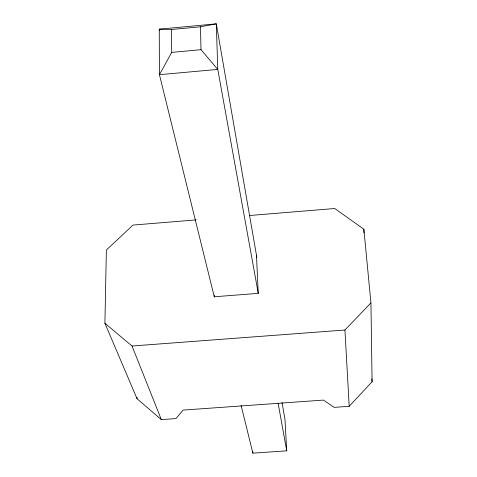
<?xml version="1.0" encoding="UTF-8"?>
<svg xmlns="http://www.w3.org/2000/svg" width="477" height="477" viewBox="0 0 477 477"><rect width="100%" height="100%" fill="white"/><g stroke="black" fill="none" stroke-linecap="round" stroke-linejoin="round"><path stroke-width="0.72" d="M249.471 215.515L334.765 208.515L363.862 229.216L370.933 302.895L372.09 381.767L349.194 406.303L334.216 407.364L323.442 400.09L183.079 410.095L176.013 418.567L161.327 419.611L137.036 398.718L137.048 397.24M137.036 398.718L104.91 323.269L106.371 250.02L133.023 225.072L196.071 219.897M256.841 257.371L216.296 23.85L200.453 26.795L171.482 29.496L171.714 52.387L159.431 74.686L214.364 297.141M104.91 323.269L132.04 346.016L344.937 330.018L370.933 302.895M171.714 52.387L201.014 49.691L217.774 69.403L258.266 293.427M241.112 405.48L252.882 453.15L286.719 450.831L284.972 419.384L282.038 402.505M171.482 29.496L159.246 29.169L159.431 74.686L217.774 69.403L216.296 23.85L159.246 29.169L159.592 30.617M132.04 346.016L161.327 419.611M278.121 403.244L286.719 450.831M371.816 378.804L372.09 381.767M344.937 330.018L349.194 406.303M256.459 255.183L258.254 293.361L214.268 296.772L214.233 295.305M252.822 451.689L252.882 453.15M200.453 26.795L201.014 49.691M363.862 229.216L363.945 232.913"/></g></svg>
